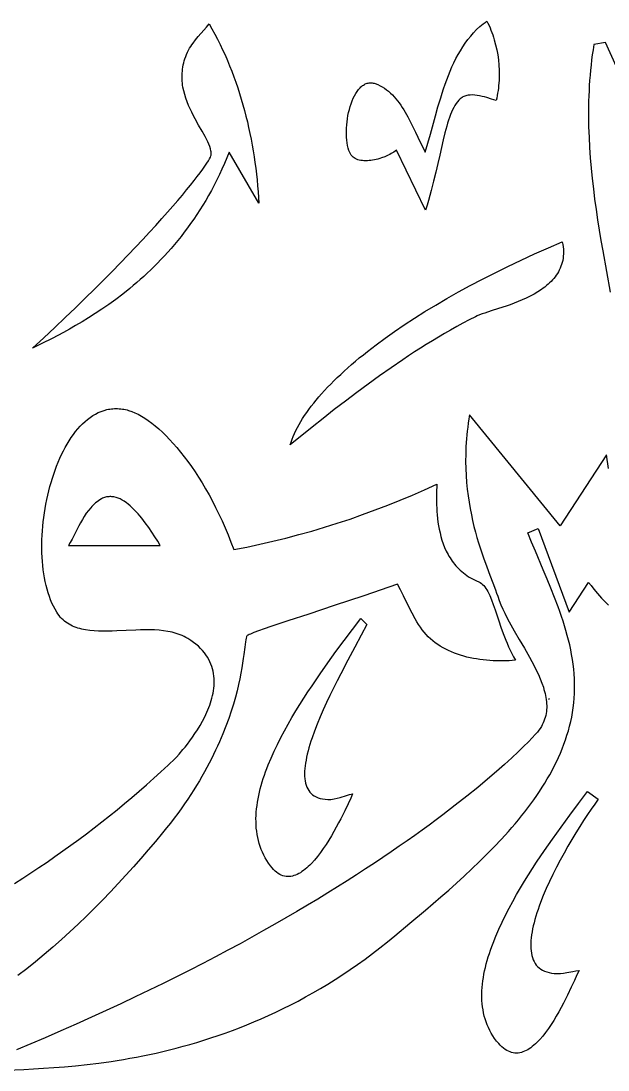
# Model space of a CAD drawing. Extents: x -500 to 500, y -300 to 300.
# Drawn here: x -201.8 to -123.7, y -176.7 to -37.2 of the extents above; entities that cross this region are included whole.
import ezdxf

# ---------------------------------------------------------------- set-up
doc = ezdxf.new("R2010")
doc.units = 0
doc.header["$MEASUREMENT"] = 0
doc.layers.add('IMPORT_-_120CM_SUR_70CM-1', color=18, linetype='CONTINUOUS')

msp = doc.modelspace()

# ---------------------------------------------------------------- linework, layer by layer
at = {"layer": 'IMPORT_-_120CM_SUR_70CM-1'}
for points in [[(-176.75, -37.6), (-176.36, -38.27), (-175.99, -38.95), (-175.63, -39.63), (-175.28, -40.33), (-174.95, -41.03), (-174.62, -41.73), (-174.31, -42.45), (-174.01, -43.17), (-173.72, -43.89), (-173.45, -44.62), (-173.18, -45.36), (-172.93, -46.1), (-172.69, -46.84), (-172.46, -47.59), (-172.24, -48.35), (-172.04, -49.1), (-171.84, -49.86), (-171.65, -50.63), (-171.48, -51.39), (-171.31, -52.16), (-171.16, -52.93), (-171.02, -53.7), (-170.88, -54.48), (-170.76, -55.25), (-170.65, -56.03), (-170.54, -56.8), (-170.45, -57.58), (-170.37, -58.35), (-170.29, -59.13), (-170.23, -59.91), (-170.17, -60.68), (-170.13, -61.45), (-174.08, -54.63), (-174.39, -55.4), (-174.71, -56.16), (-175.04, -56.9), (-175.38, -57.63), (-175.72, -58.34), (-176.08, -59.04), (-176.44, -59.73), (-176.81, -60.4), (-177.19, -61.06), (-177.58, -61.71), (-177.97, -62.34), (-178.37, -62.96), (-178.78, -63.56), (-179.2, -64.15), (-179.62, -64.73), (-180.04, -65.3), (-180.47, -65.85), (-180.9, -66.4), (-181.34, -66.93), (-181.79, -67.45), (-182.23, -67.95), (-182.68, -68.45), (-183.14, -68.93), (-183.59, -69.4), (-184.05, -69.86), (-184.51, -70.31), (-184.97, -70.75), (-185.44, -71.18), (-185.9, -71.59), (-186.37, -72), (-186.83, -72.4), (-187.3, -72.78), (-188.23, -73.52), (-189.16, -74.23), (-190.08, -74.9), (-190.99, -75.53), (-191.89, -76.12), (-192.77, -76.68), (-193.64, -77.21), (-194.49, -77.71), (-195.31, -78.18), (-196.11, -78.62), (-196.88, -79.03), (-197.62, -79.42), (-199, -80.11), (-200.22, -80.72), (-198.72, -79.33), (-197.27, -77.96), (-195.87, -76.64), (-194.53, -75.34), (-193.23, -74.08), (-191.99, -72.85), (-190.79, -71.66), (-189.65, -70.51), (-188.56, -69.39), (-187.51, -68.31), (-186.52, -67.27), (-185.57, -66.27), (-184.68, -65.3), (-183.83, -64.38), (-183.03, -63.49), (-182.27, -62.64), (-181.57, -61.84), (-180.91, -61.07), (-180.3, -60.35), (-179.73, -59.67), (-179.21, -59.03), (-178.74, -58.44), (-178.31, -57.89), (-177.93, -57.38), (-177.59, -56.92), (-177.3, -56.5), (-177.05, -56.13), (-176.84, -55.81), (-176.68, -55.53), (-176.56, -55.3), (-176.49, -55.12), (-176.47, -55.05), (-176.46, -54.99), (-176.45, -54.87), (-176.45, -54.74), (-176.47, -54.61), (-176.49, -54.47), (-176.55, -54.19), (-176.65, -53.9), (-176.77, -53.59), (-176.92, -53.27), (-177.08, -52.93), (-177.27, -52.58), (-177.68, -51.84), (-178.13, -51.06), (-178.6, -50.23), (-178.83, -49.8), (-179.05, -49.35), (-179.27, -48.9), (-179.47, -48.44), (-179.66, -47.97), (-179.83, -47.48), (-179.98, -46.99), (-180.11, -46.49), (-180.22, -45.99), (-180.26, -45.73), (-180.29, -45.47), (-180.31, -45.21), (-180.33, -44.95), (-180.34, -44.68), (-180.34, -44.41), (-180.32, -44.14), (-180.3, -43.87), (-180.27, -43.6), (-180.23, -43.33), (-180.18, -43.05), (-180.11, -42.78), (-180.04, -42.5), (-179.95, -42.22), (-179.85, -41.94), (-179.73, -41.65), (-179.61, -41.37), (-179.47, -41.08), (-179.33, -40.84), (-179.19, -40.6), (-179.04, -40.37), (-178.88, -40.15), (-178.55, -39.71), (-178.19, -39.28), (-177.46, -38.45), (-177.1, -38.03)], [(-138.57, -47.77), (-139.16, -47.59), (-139.79, -47.4), (-140.11, -47.31), (-140.43, -47.23), (-140.76, -47.16), (-141.08, -47.1), (-141.4, -47.06), (-141.71, -47.04), (-142.01, -47.05), (-142.16, -47.06), (-142.3, -47.08), (-142.45, -47.11), (-142.58, -47.14), (-142.72, -47.19), (-142.85, -47.24), (-142.98, -47.3), (-143.1, -47.38), (-143.22, -47.46), (-143.33, -47.55), (-143.53, -47.74), (-143.71, -47.95), (-143.89, -48.19), (-144.05, -48.44), (-144.21, -48.72), (-144.36, -49.01), (-144.5, -49.33), (-144.64, -49.66), (-144.77, -50.02), (-144.9, -50.39), (-145.02, -50.78), (-145.14, -51.19), (-145.37, -52.06), (-145.6, -52.99), (-146.07, -55.04), (-146.32, -56.15), (-146.59, -57.31), (-146.88, -58.52), (-147.2, -59.77), (-147.55, -61.06), (-147.75, -61.72), (-147.95, -62.38), (-151.83, -54.39), (-151.98, -54.51), (-152.15, -54.63), (-152.33, -54.74), (-152.52, -54.85), (-152.72, -54.96), (-152.93, -55.07), (-153.36, -55.26), (-153.81, -55.42), (-154.05, -55.5), (-154.28, -55.57), (-154.52, -55.62), (-154.76, -55.68), (-154.99, -55.72), (-155.23, -55.75), (-155.46, -55.78), (-155.69, -55.79), (-155.92, -55.8), (-156.14, -55.79), (-156.35, -55.77), (-156.56, -55.74), (-156.76, -55.7), (-156.95, -55.65), (-157.13, -55.58), (-157.3, -55.5), (-157.45, -55.4), (-157.6, -55.3), (-157.73, -55.17), (-157.85, -55.03), (-157.95, -54.88), (-158.04, -54.71), (-158.15, -54.42), (-158.24, -54.1), (-158.32, -53.76), (-158.38, -53.41), (-158.43, -53.04), (-158.46, -52.66), (-158.48, -52.26), (-158.48, -51.86), (-158.46, -51.45), (-158.44, -51.03), (-158.39, -50.62), (-158.34, -50.2), (-158.27, -49.79), (-158.18, -49.38), (-158.08, -48.98), (-157.97, -48.58), (-157.85, -48.21), (-157.71, -47.84), (-157.56, -47.49), (-157.4, -47.16), (-157.23, -46.86), (-157.05, -46.57), (-156.86, -46.31), (-156.65, -46.08), (-156.54, -45.98), (-156.43, -45.88), (-156.32, -45.79), (-156.21, -45.72), (-156.09, -45.64), (-155.97, -45.58), (-155.85, -45.53), (-155.72, -45.49), (-155.6, -45.46), (-155.47, -45.44), (-155.34, -45.42), (-155.2, -45.42), (-155.07, -45.43), (-154.93, -45.46), (-154.79, -45.49), (-154.64, -45.53), (-154.32, -45.66), (-154.01, -45.81), (-153.71, -45.97), (-153.42, -46.15), (-153.14, -46.35), (-152.87, -46.56), (-152.62, -46.79), (-152.37, -47.03), (-152.13, -47.28), (-151.9, -47.54), (-151.68, -47.82), (-151.46, -48.1), (-151.25, -48.39), (-151.05, -48.7), (-150.86, -49.01), (-150.67, -49.32), (-150.3, -49.97), (-149.96, -50.64), (-149.29, -51.99), (-148.65, -53.34), (-148.32, -53.99), (-147.99, -54.63), (-147.64, -53.46), (-147.31, -52.27), (-146.65, -49.84), (-146.31, -48.62), (-145.94, -47.41), (-145.76, -46.8), (-145.56, -46.21), (-145.35, -45.61), (-145.14, -45.02), (-144.92, -44.44), (-144.68, -43.87), (-144.44, -43.31), (-144.18, -42.75), (-143.91, -42.21), (-143.62, -41.68), (-143.32, -41.16), (-143.01, -40.65), (-142.67, -40.16), (-142.32, -39.68), (-141.95, -39.22), (-141.57, -38.78), (-141.16, -38.36), (-140.73, -37.95), (-140.5, -37.76), (-140.27, -37.57), (-140.04, -37.39), (-139.8, -37.21), (-139.65, -37.5), (-139.51, -37.81), (-139.37, -38.11), (-139.25, -38.43), (-139.13, -38.74), (-139.01, -39.06), (-138.91, -39.38), (-138.81, -39.7), (-138.63, -40.36), (-138.48, -41.03), (-138.36, -41.7), (-138.26, -42.38), (-138.2, -43.06), (-138.16, -43.75), (-138.16, -44.43), (-138.18, -45.11), (-138.23, -45.79), (-138.27, -46.12), (-138.31, -46.46), (-138.37, -46.79), (-138.43, -47.12), (-138.49, -47.45)], [(-165.96, -93.57), (-165.84, -93.2), (-165.7, -92.82), (-165.55, -92.44), (-165.38, -92.05), (-165.2, -91.67), (-165, -91.27), (-164.78, -90.88), (-164.55, -90.48), (-164.3, -90.08), (-164.04, -89.67), (-163.76, -89.27), (-163.47, -88.86), (-163.16, -88.44), (-162.83, -88.03), (-162.49, -87.61), (-162.14, -87.19), (-161.77, -86.77), (-161.38, -86.35), (-160.98, -85.92), (-160.57, -85.49), (-160.14, -85.06), (-159.7, -84.63), (-159.24, -84.2), (-158.77, -83.77), (-158.29, -83.33), (-157.79, -82.89), (-157.28, -82.46), (-156.76, -82.02), (-156.22, -81.58), (-155.67, -81.14), (-155.1, -80.7), (-154.52, -80.26), (-153.33, -79.38), (-152.08, -78.49), (-150.78, -77.61), (-149.44, -76.73), (-148.04, -75.85), (-146.6, -74.98), (-145.11, -74.11), (-143.58, -73.24), (-142, -72.38), (-140.37, -71.52), (-138.71, -70.68), (-137, -69.84), (-135.25, -69.01), (-133.45, -68.19), (-131.62, -67.38), (-129.76, -66.59), (-129.69, -66.92), (-129.65, -67.25), (-129.62, -67.57), (-129.61, -67.88), (-129.61, -68.18), (-129.63, -68.47), (-129.66, -68.76), (-129.71, -69.04), (-129.78, -69.31), (-129.85, -69.57), (-129.94, -69.83), (-130.04, -70.08), (-130.16, -70.32), (-130.29, -70.56), (-130.42, -70.79), (-130.57, -71.01), (-130.73, -71.23), (-130.9, -71.44), (-131.08, -71.64), (-131.26, -71.84), (-131.46, -72.03), (-131.66, -72.22), (-131.87, -72.4), (-132.09, -72.58), (-132.32, -72.75), (-132.55, -72.91), (-133.03, -73.22), (-133.52, -73.52), (-134.04, -73.8), (-134.56, -74.05), (-135.1, -74.3), (-135.63, -74.52), (-136.17, -74.74), (-136.71, -74.94), (-137.24, -75.12), (-138.26, -75.46), (-139.21, -75.77), (-140.06, -76.04), (-140.44, -76.17), (-140.78, -76.3), (-141.08, -76.42), (-141.33, -76.54), (-142.17, -76.96), (-142.99, -77.4), (-143.81, -77.85), (-144.63, -78.31), (-145.44, -78.77), (-146.25, -79.25), (-147.05, -79.73), (-147.85, -80.22), (-148.64, -80.72), (-149.43, -81.22), (-150.21, -81.73), (-150.99, -82.25), (-152.54, -83.31), (-154.08, -84.39), (-155.6, -85.49), (-157.11, -86.61), (-158.6, -87.75), (-160.09, -88.89), (-161.57, -90.05), (-163.04, -91.22)], [(-183.24, -106.95), (-183.58, -106.39), (-183.95, -105.8), (-184.35, -105.19), (-184.78, -104.56), (-185.23, -103.94), (-185.7, -103.32), (-185.95, -103.03), (-186.19, -102.74), (-186.44, -102.46), (-186.7, -102.19), (-186.96, -101.94), (-187.22, -101.7), (-187.49, -101.47), (-187.75, -101.27), (-188.02, -101.08), (-188.3, -100.92), (-188.57, -100.77), (-188.84, -100.65), (-189.12, -100.56), (-189.4, -100.49), (-189.67, -100.46), (-189.81, -100.45), (-189.95, -100.45), (-190.09, -100.46), (-190.23, -100.47), (-190.37, -100.5), (-190.5, -100.53), (-190.64, -100.57), (-190.78, -100.62), (-190.92, -100.68), (-191.05, -100.75), (-191.26, -100.87), (-191.46, -101), (-191.65, -101.13), (-191.83, -101.28), (-192, -101.43), (-192.17, -101.59), (-192.34, -101.75), (-192.49, -101.93), (-192.79, -102.29), (-193.08, -102.67), (-193.34, -103.08), (-193.59, -103.49), (-193.83, -103.92), (-194.07, -104.35), (-194.52, -105.24), (-194.97, -106.11), (-195.2, -106.54), (-195.44, -106.95)], [(-155.76, -117.47), (-156.51, -118.89), (-157.37, -120.48), (-158.29, -122.2), (-159.24, -124.03), (-159.72, -124.97), (-160.2, -125.92), (-160.67, -126.88), (-161.12, -127.84), (-161.55, -128.8), (-161.97, -129.75), (-162.36, -130.7), (-162.72, -131.62), (-163.04, -132.53), (-163.19, -132.98), (-163.33, -133.42), (-163.46, -133.85), (-163.58, -134.27), (-163.68, -134.69), (-163.77, -135.09), (-163.85, -135.49), (-163.92, -135.88), (-163.97, -136.25), (-164.01, -136.62), (-164.04, -136.97), (-164.04, -137.31), (-164.04, -137.64), (-164.01, -137.96), (-163.97, -138.26), (-163.91, -138.54), (-163.84, -138.81), (-163.74, -139.07), (-163.63, -139.31), (-163.49, -139.53), (-163.34, -139.74), (-163.16, -139.93), (-162.97, -140.1), (-162.75, -140.25), (-162.51, -140.38), (-162.25, -140.49), (-161.96, -140.58), (-161.65, -140.65), (-161.32, -140.69), (-160.96, -140.72), (-160.75, -140.72), (-160.54, -140.71), (-160.33, -140.68), (-160.12, -140.65), (-159.71, -140.56), (-159.29, -140.45), (-158.47, -140.2), (-158.06, -140.08), (-157.65, -139.98), (-157.91, -140.55), (-158.26, -141.32), (-158.71, -142.24), (-159.23, -143.29), (-159.52, -143.84), (-159.82, -144.41), (-160.14, -144.98), (-160.48, -145.56), (-160.82, -146.13), (-161.19, -146.7), (-161.56, -147.25), (-161.94, -147.79), (-162.33, -148.3), (-162.73, -148.78), (-163.14, -149.23), (-163.34, -149.44), (-163.55, -149.64), (-163.76, -149.83), (-163.97, -150), (-164.18, -150.17), (-164.39, -150.32), (-164.6, -150.46), (-164.81, -150.58), (-165.02, -150.69), (-165.24, -150.78), (-165.45, -150.85), (-165.66, -150.91), (-165.87, -150.95), (-166.09, -150.97), (-166.3, -150.98), (-166.51, -150.96), (-166.72, -150.92), (-166.93, -150.87), (-167.14, -150.79), (-167.35, -150.69), (-167.56, -150.56), (-167.76, -150.41), (-167.97, -150.24), (-168.17, -150.04), (-168.37, -149.82), (-168.57, -149.57), (-168.82, -149.21), (-169.06, -148.85), (-169.27, -148.49), (-169.47, -148.12), (-169.65, -147.74), (-169.81, -147.36), (-169.95, -146.97), (-170.08, -146.57), (-170.18, -146.18), (-170.28, -145.77), (-170.35, -145.37), (-170.41, -144.95), (-170.46, -144.54), (-170.49, -144.12), (-170.5, -143.7), (-170.51, -143.27), (-170.49, -142.84), (-170.47, -142.41), (-170.43, -141.97), (-170.37, -141.53), (-170.31, -141.09), (-170.23, -140.65), (-170.14, -140.2), (-170.05, -139.75), (-169.93, -139.31), (-169.81, -138.85), (-169.68, -138.4), (-169.54, -137.95), (-169.39, -137.5), (-169.23, -137.04), (-169.06, -136.59), (-168.88, -136.13), (-168.5, -135.22), (-168.1, -134.31), (-167.66, -133.4), (-167.2, -132.5), (-166.72, -131.6), (-166.23, -130.71), (-165.72, -129.83), (-165.2, -128.96), (-164.66, -128.1), (-164.13, -127.25), (-163.59, -126.42), (-163.05, -125.61), (-161.98, -124.04), (-160.95, -122.56), (-160.41, -121.81), (-159.87, -121.06), (-158.77, -119.59), (-157.67, -118.11), (-156.57, -116.64)], [(-125, -140.7), (-125.45, -141.33), (-125.93, -142.01), (-126.42, -142.74), (-126.93, -143.51), (-127.44, -144.32), (-127.97, -145.16), (-128.49, -146.04), (-129.01, -146.93), (-129.53, -147.85), (-130.04, -148.78), (-130.53, -149.73), (-131.01, -150.68), (-131.46, -151.63), (-131.89, -152.57), (-132.29, -153.51), (-132.66, -154.44), (-132.82, -154.9), (-132.98, -155.35), (-133.13, -155.8), (-133.27, -156.24), (-133.4, -156.68), (-133.52, -157.11), (-133.62, -157.53), (-133.71, -157.94), (-133.79, -158.34), (-133.85, -158.74), (-133.9, -159.12), (-133.94, -159.49), (-133.96, -159.85), (-133.96, -160.21), (-133.95, -160.54), (-133.92, -160.87), (-133.88, -161.18), (-133.82, -161.48), (-133.74, -161.76), (-133.64, -162.03), (-133.52, -162.28), (-133.38, -162.52), (-133.22, -162.74), (-133.05, -162.94), (-132.85, -163.12), (-132.63, -163.29), (-132.38, -163.43), (-132.12, -163.56), (-131.83, -163.66), (-131.52, -163.75), (-131.19, -163.81), (-130.83, -163.85), (-130.62, -163.86), (-130.41, -163.87), (-130, -163.85), (-129.59, -163.81), (-129.18, -163.75), (-128.36, -163.6), (-127.95, -163.53), (-127.54, -163.48), (-127.81, -164.04), (-128.16, -164.79), (-128.58, -165.7), (-129.07, -166.73), (-129.34, -167.28), (-129.62, -167.83), (-129.92, -168.4), (-130.24, -168.97), (-130.56, -169.54), (-130.9, -170.1), (-131.25, -170.65), (-131.61, -171.19), (-131.98, -171.7), (-132.36, -172.18), (-132.75, -172.63), (-132.94, -172.84), (-133.14, -173.04), (-133.34, -173.23), (-133.54, -173.41), (-133.75, -173.58), (-133.95, -173.73), (-134.16, -173.87), (-134.37, -174), (-134.58, -174.11), (-134.79, -174.21), (-135, -174.29), (-135.21, -174.36), (-135.42, -174.41), (-135.64, -174.44), (-135.85, -174.45), (-136.06, -174.44), (-136.28, -174.42), (-136.5, -174.37), (-136.71, -174.3), (-136.93, -174.21), (-137.14, -174.1), (-137.36, -173.96), (-137.58, -173.8), (-137.79, -173.62), (-138.01, -173.41), (-138.22, -173.18), (-138.5, -172.85), (-138.76, -172.5), (-139, -172.15), (-139.22, -171.8), (-139.42, -171.43), (-139.6, -171.06), (-139.76, -170.68), (-139.9, -170.3), (-140.03, -169.91), (-140.14, -169.52), (-140.23, -169.11), (-140.31, -168.71), (-140.37, -168.3), (-140.42, -167.88), (-140.45, -167.46), (-140.46, -167.03), (-140.46, -166.6), (-140.45, -166.17), (-140.42, -165.73), (-140.38, -165.29), (-140.32, -164.85), (-140.26, -164.4), (-140.18, -163.95), (-140.09, -163.5), (-139.98, -163.05), (-139.87, -162.59), (-139.74, -162.13), (-139.61, -161.67), (-139.46, -161.21), (-139.31, -160.75), (-139.15, -160.28), (-138.97, -159.82), (-138.6, -158.89), (-138.2, -157.96), (-137.77, -157.03), (-137.32, -156.11), (-136.85, -155.19), (-136.35, -154.28), (-135.84, -153.38), (-135.32, -152.49), (-134.79, -151.61), (-134.26, -150.75), (-133.72, -149.9), (-133.18, -149.08), (-132.11, -147.49), (-131.07, -145.99), (-130.5, -145.19), (-129.93, -144.4), (-128.76, -142.82), (-127.59, -141.24), (-126.41, -139.67)]]:
    msp.add_lwpolyline(points, close=True, dxfattribs=at)
for points in [[(-113.3, -63.79), (-124.03, -40.08), (-125.56, -40.35), (-125.67, -41.03), (-125.77, -41.71), (-125.86, -42.39), (-125.94, -43.07), (-126.01, -43.75), (-126.07, -44.43), (-126.13, -45.11), (-126.17, -45.8), (-126.21, -46.48), (-126.24, -47.16), (-126.26, -47.85), (-126.28, -48.53), (-126.28, -49.9), (-126.26, -51.27), (-126.21, -52.65), (-126.14, -54.02), (-126.04, -55.4), (-125.93, -56.77), (-125.79, -58.15), (-125.63, -59.52), (-125.46, -60.9), (-125.27, -62.28), (-125.07, -63.65), (-124.85, -65.03), (-124.63, -66.41), (-124.39, -67.78), (-123.9, -70.54), (-123.4, -73.28)], [(-202.62, -151.91), (-201.53, -151.21), (-200.44, -150.5), (-199.37, -149.78), (-198.3, -149.05), (-197.24, -148.32), (-196.18, -147.57), (-195.13, -146.82), (-194.09, -146.06), (-193.05, -145.28), (-192.03, -144.5), (-191.01, -143.71), (-189.99, -142.91), (-188.99, -142.1), (-187.99, -141.28), (-187.01, -140.46), (-186.03, -139.62), (-185.06, -138.77), (-184.1, -137.91), (-183.14, -137.03), (-182.2, -136.15), (-181.27, -135.26), (-181.09, -135.08), (-180.73, -134.68), (-180.23, -134.1), (-179.94, -133.75), (-179.62, -133.36), (-179.3, -132.93), (-178.96, -132.46), (-178.62, -131.97), (-178.28, -131.45), (-177.95, -130.9), (-177.63, -130.33), (-177.32, -129.74), (-177.03, -129.13), (-176.9, -128.82), (-176.78, -128.51), (-176.66, -128.2), (-176.55, -127.88), (-176.45, -127.56), (-176.36, -127.24), (-176.28, -126.91), (-176.21, -126.59), (-176.15, -126.26), (-176.11, -125.94), (-176.08, -125.61), (-176.06, -125.28), (-176.06, -124.96), (-176.07, -124.63), (-176.1, -124.31), (-176.14, -123.99), (-176.2, -123.67), (-176.28, -123.35), (-176.38, -123.03), (-176.49, -122.72), (-176.63, -122.41), (-176.78, -122.11), (-176.96, -121.8), (-177.16, -121.51), (-177.37, -121.21), (-177.62, -120.93), (-177.88, -120.64), (-178.17, -120.36), (-178.49, -120.09), (-178.83, -119.83), (-179.19, -119.57), (-179.59, -119.32), (-179.83, -119.18), (-180.07, -119.05), (-180.32, -118.93), (-180.58, -118.83), (-180.84, -118.73), (-181.11, -118.64), (-181.38, -118.56), (-181.66, -118.49), (-181.94, -118.43), (-182.22, -118.37), (-182.81, -118.28), (-183.4, -118.22), (-184, -118.18), (-184.62, -118.16), (-185.24, -118.16), (-185.87, -118.17), (-186.5, -118.19), (-187.77, -118.25), (-189.03, -118.31), (-189.65, -118.33), (-190.27, -118.35), (-190.87, -118.35), (-191.47, -118.34), (-192.05, -118.31), (-192.61, -118.26), (-193.16, -118.18), (-193.43, -118.13), (-193.69, -118.07), (-193.95, -118.01), (-194.2, -117.93), (-194.44, -117.85), (-194.68, -117.76), (-194.92, -117.66), (-195.14, -117.55), (-195.36, -117.43), (-195.58, -117.3), (-195.78, -117.16), (-195.98, -117.01), (-196.17, -116.85), (-196.36, -116.67), (-196.53, -116.48), (-196.7, -116.28), (-196.86, -116.06), (-197.01, -115.83), (-197.23, -115.44), (-197.44, -115.04), (-197.64, -114.61), (-197.82, -114.17), (-197.99, -113.72), (-198.15, -113.25), (-198.29, -112.77), (-198.42, -112.27), (-198.53, -111.76), (-198.63, -111.24), (-198.72, -110.71), (-198.8, -110.17), (-198.86, -109.62), (-198.91, -109.06), (-198.95, -108.49), (-198.97, -107.92), (-198.98, -107.35), (-198.98, -106.76), (-198.97, -106.18), (-198.95, -105.59), (-198.91, -105), (-198.86, -104.4), (-198.8, -103.81), (-198.73, -103.21), (-198.65, -102.62), (-198.56, -102.03), (-198.45, -101.44), (-198.34, -100.85), (-198.21, -100.27), (-198.07, -99.7), (-197.92, -99.13), (-197.76, -98.56), (-197.59, -98), (-197.41, -97.46), (-197.22, -96.92), (-197.02, -96.39), (-196.81, -95.87), (-196.6, -95.36), (-196.37, -94.86), (-196.13, -94.38), (-195.88, -93.91), (-195.62, -93.46), (-195.35, -93.02), (-195.08, -92.6), (-194.79, -92.2), (-194.5, -91.81), (-194.2, -91.44), (-193.89, -91.1), (-193.57, -90.77), (-193.24, -90.46), (-192.9, -90.18), (-192.56, -89.92), (-192.21, -89.68), (-191.85, -89.47), (-191.48, -89.29), (-191.11, -89.12), (-190.72, -88.99), (-190.33, -88.89), (-190.14, -88.84), (-189.94, -88.81), (-189.74, -88.78), (-189.53, -88.76), (-189.33, -88.75), (-189.12, -88.74), (-188.91, -88.75), (-188.7, -88.76), (-188.49, -88.78), (-188.28, -88.81), (-188.07, -88.84), (-187.85, -88.88), (-187.65, -88.93), (-187.45, -88.99), (-187.04, -89.13), (-186.61, -89.3), (-186.18, -89.51), (-185.74, -89.75), (-185.29, -90.03), (-184.83, -90.34), (-184.37, -90.68), (-183.9, -91.05), (-183.43, -91.46), (-182.95, -91.9), (-182.47, -92.36), (-181.99, -92.86), (-181.5, -93.39), (-181.02, -93.94), (-180.53, -94.53), (-180.05, -95.15), (-179.56, -95.79), (-179.08, -96.46), (-178.61, -97.16), (-178.13, -97.88), (-177.67, -98.63), (-177.21, -99.41), (-176.75, -100.21), (-176.3, -101.04), (-175.87, -101.89), (-175.44, -102.77), (-175.02, -103.67), (-174.61, -104.59), (-174.21, -105.54), (-173.83, -106.51), (-173.46, -107.5), (-171.72, -107.16), (-169.98, -106.78), (-168.25, -106.39), (-166.52, -105.96), (-164.8, -105.51), (-163.09, -105.03), (-161.39, -104.52), (-159.69, -103.99), (-158, -103.43), (-156.32, -102.84), (-154.65, -102.23), (-152.99, -101.59), (-151.34, -100.93), (-149.7, -100.24), (-148.07, -99.53), (-146.46, -98.8), (-146.48, -99.99), (-146.49, -100.74), (-146.48, -101.55), (-146.46, -101.99), (-146.44, -102.43), (-146.4, -102.89), (-146.36, -103.36), (-146.3, -103.83), (-146.23, -104.32), (-146.14, -104.8), (-146.03, -105.29), (-145.91, -105.77), (-145.77, -106.26), (-145.6, -106.74), (-145.41, -107.22), (-145.2, -107.69), (-144.96, -108.14), (-144.84, -108.37), (-144.7, -108.59), (-144.56, -108.81), (-144.41, -109.03), (-144.25, -109.24), (-144.08, -109.45), (-143.91, -109.65), (-143.73, -109.85), (-143.54, -110.04), (-143.34, -110.23), (-143.14, -110.42), (-142.92, -110.6), (-142.7, -110.77), (-142.46, -110.94), (-142.22, -111.1), (-141.97, -111.25), (-141.71, -111.4), (-141.44, -111.54), (-141.16, -111.67), (-140.87, -111.8), (-140.69, -111.89), (-140.52, -112), (-140.36, -112.13), (-140.21, -112.28), (-140.06, -112.45), (-139.92, -112.65), (-139.79, -112.86), (-139.66, -113.08), (-139.54, -113.33), (-139.42, -113.59), (-139.18, -114.17), (-138.95, -114.8), (-138.71, -115.49), (-138.21, -116.99), (-137.93, -117.81), (-137.62, -118.65), (-137.28, -119.52), (-137.1, -119.96), (-136.91, -120.41), (-136.7, -120.86), (-136.48, -121.31), (-136.26, -121.76), (-136.01, -122.22), (-136.42, -122.25), (-136.84, -122.28), (-137.26, -122.3), (-137.68, -122.31), (-138.11, -122.31), (-138.54, -122.3), (-138.98, -122.28), (-139.41, -122.25), (-139.85, -122.21), (-140.29, -122.17), (-140.72, -122.11), (-141.16, -122.04), (-141.59, -121.96), (-142.02, -121.88), (-142.45, -121.78), (-142.87, -121.66), (-143.29, -121.54), (-143.7, -121.41), (-144.1, -121.26), (-144.5, -121.1), (-144.89, -120.93), (-145.26, -120.75), (-145.63, -120.55), (-145.99, -120.34), (-146.34, -120.12), (-146.68, -119.88), (-147, -119.63), (-147.31, -119.37), (-147.6, -119.09), (-147.88, -118.79), (-148.15, -118.49), (-148.39, -118.16), (-148.64, -117.81), (-148.88, -117.45), (-149.1, -117.09), (-149.32, -116.72), (-149.74, -115.96), (-150.13, -115.2), (-150.9, -113.64), (-151.28, -112.87), (-151.69, -112.11), (-156.17, -113.64), (-160.1, -114.95), (-163.48, -116.07), (-166.29, -116.99), (-168.52, -117.73), (-169.42, -118.04), (-170.18, -118.31), (-170.78, -118.54), (-171.24, -118.73), (-171.42, -118.81), (-171.56, -118.88), (-171.66, -118.94), (-171.72, -119), (-171.75, -119.04), (-171.77, -119.1), (-171.82, -119.26), (-171.86, -119.48), (-171.91, -119.76), (-172, -120.49), (-172.12, -121.44), (-172.19, -121.99), (-172.28, -122.59), (-172.39, -123.23), (-172.51, -123.93), (-172.66, -124.67), (-172.83, -125.45), (-173.02, -126.27), (-173.25, -127.14), (-173.51, -128.04), (-173.8, -128.98), (-174.13, -129.96), (-174.5, -130.97), (-174.91, -132.01), (-175.14, -132.54), (-175.37, -133.08), (-175.61, -133.63), (-175.87, -134.18), (-176.14, -134.75), (-176.42, -135.31), (-176.72, -135.89), (-177.03, -136.47), (-177.35, -137.06), (-177.69, -137.65), (-178.04, -138.25), (-178.4, -138.85), (-178.79, -139.46), (-179.18, -140.08), (-179.59, -140.7), (-180.02, -141.32), (-180.46, -141.95), (-180.92, -142.59), (-181.4, -143.23), (-181.89, -143.87), (-182.41, -144.51), (-182.94, -145.16), (-183.88, -146.3), (-184.84, -147.43), (-185.82, -148.56), (-186.81, -149.69), (-187.81, -150.8), (-188.83, -151.92), (-189.86, -153.02), (-190.91, -154.11), (-191.97, -155.19), (-193.05, -156.26), (-194.14, -157.31), (-195.25, -158.34), (-196.37, -159.36), (-197.51, -160.36), (-198.66, -161.34), (-199.82, -162.3), (-201, -163.24), (-202.2, -164.15)], [(-123.61, -96.71), (-123.9, -94.9), (-130.04, -104.32), (-142.11, -89.59), (-142.2, -90.13), (-142.28, -90.67), (-142.35, -91.2), (-142.41, -91.73), (-142.46, -92.25), (-142.51, -92.77), (-142.58, -93.79), (-142.61, -94.79), (-142.62, -95.77), (-142.6, -96.73), (-142.56, -97.66), (-142.49, -98.58), (-142.4, -99.48), (-142.29, -100.36), (-142.17, -101.21), (-142.02, -102.04), (-141.86, -102.86), (-141.69, -103.65), (-141.51, -104.42), (-141.31, -105.16), (-141.11, -105.89), (-140.9, -106.59), (-140.69, -107.28), (-140.47, -107.94), (-140.25, -108.58), (-139.82, -109.78), (-139.4, -110.9), (-139, -111.93), (-138.65, -112.87), (-138.5, -113.3), (-138.36, -113.71), (-138.16, -114.27), (-137.94, -114.83), (-137.69, -115.4), (-137.42, -115.97), (-137.12, -116.54), (-136.82, -117.12), (-136.16, -118.28), (-135.48, -119.45), (-134.8, -120.62), (-134.13, -121.79), (-133.81, -122.37), (-133.5, -122.95), (-133.22, -123.53), (-132.95, -124.1), (-132.7, -124.67), (-132.48, -125.24), (-132.28, -125.8), (-132.2, -126.08), (-132.12, -126.36), (-132.05, -126.63), (-131.99, -126.91), (-131.94, -127.18), (-131.9, -127.45), (-131.87, -127.72), (-131.85, -127.99), (-131.84, -128.25), (-131.84, -128.52), (-131.85, -128.78), (-131.88, -129.04), (-131.92, -129.3), (-131.97, -129.55), (-132.03, -129.81), (-132.11, -130.06), (-132.2, -130.31), (-132.3, -130.55), (-132.42, -130.8), (-132.55, -131.04), (-132.7, -131.27), (-132.87, -131.51), (-133.06, -131.76), (-133.36, -132.1), (-133.77, -132.54), (-134.28, -133.07), (-134.91, -133.7), (-135.64, -134.4), (-136.48, -135.19), (-137.44, -136.07), (-138.52, -137.01), (-139.71, -138.03), (-141.02, -139.12), (-142.45, -140.28), (-144, -141.5), (-145.67, -142.78), (-146.55, -143.44), (-147.47, -144.12), (-148.42, -144.81), (-149.39, -145.51), (-150.4, -146.22), (-151.44, -146.95), (-152.52, -147.69), (-153.63, -148.44), (-154.76, -149.2), (-155.94, -149.97), (-157.14, -150.75), (-158.38, -151.54), (-159.65, -152.34), (-160.96, -153.15), (-162.3, -153.97), (-163.67, -154.8), (-165.08, -155.63), (-166.52, -156.47), (-167.99, -157.32), (-169.5, -158.17), (-171.05, -159.03), (-172.63, -159.9), (-174.25, -160.77), (-175.9, -161.65), (-177.59, -162.53), (-179.31, -163.42), (-181.07, -164.31), (-182.87, -165.2), (-184.7, -166.09), (-186.57, -166.99), (-188.47, -167.89), (-190.42, -168.79), (-192.4, -169.69), (-194.42, -170.6), (-196.47, -171.5), (-198.56, -172.4), (-202.38, -174.03)], [(-203.72, -176.7), (-201.37, -176.61), (-200.11, -176.55), (-198.78, -176.47), (-197.41, -176.38), (-195.98, -176.27), (-194.5, -176.13), (-192.97, -175.97), (-191.39, -175.78), (-189.77, -175.55), (-188.95, -175.42), (-188.11, -175.29), (-187.27, -175.14), (-186.41, -174.98), (-185.55, -174.81), (-184.68, -174.63), (-183.8, -174.44), (-182.91, -174.24), (-182.02, -174.03), (-181.11, -173.8), (-180.2, -173.55), (-179.29, -173.3), (-178.36, -173.03), (-177.43, -172.74), (-176.5, -172.44), (-175.55, -172.13), (-174.61, -171.8), (-173.65, -171.45), (-172.7, -171.09), (-171.74, -170.71), (-170.77, -170.31), (-169.8, -169.89), (-168.83, -169.46), (-167.85, -169), (-166.87, -168.53), (-165.89, -168.04), (-164.91, -167.53), (-163.92, -166.99), (-162.93, -166.44), (-161.94, -165.87), (-160.95, -165.27), (-159.96, -164.65), (-158.97, -164.01), (-157.98, -163.35), (-156.99, -162.66), (-156, -161.95), (-155.01, -161.21), (-154.02, -160.45), (-153.03, -159.67), (-152.04, -158.86), (-150.03, -157.18), (-147.98, -155.46), (-146.94, -154.57), (-145.9, -153.68), (-144.86, -152.77), (-143.82, -151.84), (-142.8, -150.91), (-141.78, -149.95), (-140.77, -148.99), (-139.78, -148.01), (-138.81, -147.02), (-137.86, -146.01), (-136.93, -144.99), (-136.48, -144.47), (-136.04, -143.95), (-135.6, -143.43), (-135.17, -142.9), (-134.75, -142.37), (-134.34, -141.84), (-133.94, -141.3), (-133.55, -140.76), (-133.17, -140.21), (-132.8, -139.66), (-132.44, -139.11), (-132.1, -138.56), (-131.76, -138), (-131.44, -137.43), (-131.13, -136.86), (-130.83, -136.29), (-130.54, -135.72), (-130.27, -135.14), (-130.01, -134.56), (-129.77, -133.97), (-129.54, -133.38), (-129.33, -132.79), (-129.14, -132.19), (-128.96, -131.59), (-128.79, -130.98), (-128.64, -130.37), (-128.51, -129.76), (-128.4, -129.14), (-128.31, -128.52), (-128.23, -127.89), (-128.17, -127.26), (-128.14, -126.63), (-128.12, -125.99), (-128.12, -125.35), (-128.14, -124.7), (-128.18, -124.04), (-128.24, -123.39), (-128.32, -122.74), (-128.41, -122.1), (-128.52, -121.46), (-128.64, -120.81), (-128.78, -120.18), (-128.93, -119.54), (-129.1, -118.9), (-129.28, -118.27), (-129.46, -117.64), (-129.66, -117.01), (-129.87, -116.38), (-130.09, -115.75), (-130.31, -115.13), (-130.78, -113.88), (-131.27, -112.64), (-131.78, -111.41), (-132.3, -110.18), (-133.34, -107.72), (-133.85, -106.5), (-134.35, -105.28), (-132.98, -104.68), (-128.86, -115.81), (-126.26, -111.88), (-125.94, -112.28), (-125.55, -112.78), (-125.08, -113.34), (-124.54, -113.94), (-124.25, -114.26), (-123.94, -114.57), (-123.61, -114.89)], [(-131.62, -127.28), (-131.52, -127.43)]]:
    msp.add_lwpolyline(points, dxfattribs=at)

doc.saveas('drawing.dxf')
